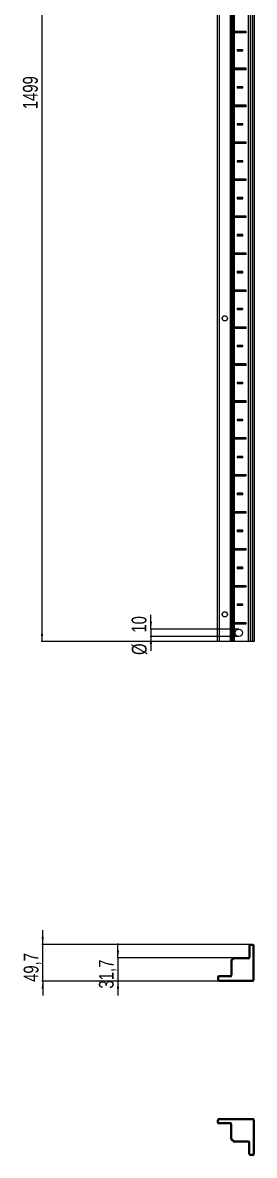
# Model space of a CAD drawing. Header units: millimetres. Extents: x -199 to 4054, y -1547 to 1507.
# Drawn here: x -199 to 114, y -1547 to -15 of the extents above; entities that cross this region are included whole.
import ezdxf

# ---------------------------------------------------------------- set-up
doc = ezdxf.new("R2010")
doc.units = ezdxf.units.MM
doc.layers.add('FORMAT', color=7, linetype='Continuous')
doc.styles.add('SLDTEXTSTYLE0', font='TXT', dxfattribs={"width": 0.75})
doc.dimstyles.new('SLDDIMSTYLE0', dxfattribs={"dimtxt": 20, "dimasz": 10, "dimexe": 0, "dimexo": 0.0625, "dimgap": 5, "dimtad": 2, "dimdec": 1, "dimrnd": 1e-09, "dimzin": 12, "dimdsep": 46, "dimtxsty": 'SLDTEXTSTYLE0', "dimsah": 1, "dimcen": 0.09, "dimadec": 0, "dimazin": 3, "dimtfac": 1, "dimtofl": 0, "dimtmove": 0, "dimatfit": 3, "dimfxl": 0, "dimfrac": 2, "dimtolj": 1, "dimtzin": 12, "dimarcsym": 0})
doc.dimstyles.new('SLDDIMSTYLE1', dxfattribs={"dimtxt": 20, "dimasz": 10, "dimexe": 0, "dimexo": 0.0625, "dimgap": 5, "dimtad": 2, "dimdec": 1, "dimrnd": 1e-09, "dimzin": 12, "dimdsep": 46, "dimtxsty": 'SLDTEXTSTYLE0', "dimsah": 1, "dimcen": 0.09, "dimadec": 0, "dimazin": 3, "dimtfac": 1, "dimtmove": 0, "dimatfit": 0, "dimfxl": 0, "dimfrac": 2, "dimtolj": 1, "dimtzin": 12, "dimarcsym": 0})

# ---------------------------------------------------------------- blocks, each defined once
blk = doc.blocks.new('_D')
at = {"layer": 'FORMAT'}
for p, q in [((86.4, 647.2), (-174.2, 647.2)), ((-173.2, 647.2), (-173.2, -851.8)), ((86.4, -851.8), (-174.2, -851.8))]:
    blk.add_line(p, q, dxfattribs=at)
for points in [[(-173.2, 647.2), (-174.7, 637.2), (-171.6, 637.2)], [(-173.2, -851.8), (-171.6, -841.8), (-174.7, -841.8)]]:
    blk.add_solid(points, dxfattribs=at)
at = {"layer": 'FORMAT', "insert": (-198.9, -131.8), "char_height": 20, "attachment_point": 1, "rotation": 90, "style": 'SLDTEXTSTYLE0'}
blk.add_mtext('1499', dxfattribs=at)
blk = doc.blocks.new('_D_3')
at = {"layer": 'FORMAT'}
for p, q in [((-26, -835.3), (-26, -816.1)), ((92.8, -835.3), (-27, -835.3)), ((-26, -835.3), (-26, -845.3)), ((92.8, -845.3), (-27, -845.3)), ((-26, -845.3), (-26, -864.5))]:
    blk.add_line(p, q, dxfattribs=at)
for points in [[(-26, -835.3), (-24.5, -825.3), (-27.6, -825.3)], [(-26, -845.3), (-27.6, -855.3), (-24.5, -855.3)]]:
    blk.add_solid(points, dxfattribs=at)
at = {"layer": 'FORMAT', "char_height": 20, "attachment_point": 1, "rotation": 90, "style": 'SLDTEXTSTYLE0'}
for s, insert in [('10', (-52.1, -840)), ('%%c', (-51.8, -870.2))]:
    blk.add_mtext(s, dxfattribs=dict(at, insert=insert))
blk = doc.blocks.new('_D_5')
at = {"layer": 'FORMAT'}
for p, q in [((-172.2, -1261.8), (-172.2, -1242.5)), ((108.5, -1261.8), (-173.2, -1261.8)), ((-172.2, -1311.5), (-172.2, -1261.8)), ((66, -1311.5), (-173.2, -1311.5)), ((-172.2, -1311.5), (-172.2, -1330.7))]:
    blk.add_line(p, q, dxfattribs=at)
for points in [[(-172.2, -1261.8), (-170.6, -1251.8), (-173.7, -1251.8)], [(-172.2, -1311.5), (-173.7, -1321.5), (-170.6, -1321.5)]]:
    blk.add_solid(points, dxfattribs=at)
at = {"layer": 'FORMAT', "insert": (-197.9, -1312.5), "char_height": 20, "attachment_point": 1, "rotation": 90, "style": 'SLDTEXTSTYLE0'}
blk.add_mtext('49,7', dxfattribs=at)
blk = doc.blocks.new('_D_6')
at = {"layer": 'FORMAT'}
for p, q in [((-70.5, -1279.8), (-70.5, -1260.5)), ((86.4, -1279.8), (-71.5, -1279.8)), ((-70.5, -1279.8), (-70.5, -1311.5)), ((66, -1311.5), (-71.5, -1311.5)), ((-70.5, -1311.5), (-70.5, -1330.7))]:
    blk.add_line(p, q, dxfattribs=at)
for points in [[(-70.5, -1279.8), (-69, -1269.8), (-72.1, -1269.8)], [(-70.5, -1311.5), (-72.1, -1321.5), (-69, -1321.5)]]:
    blk.add_solid(points, dxfattribs=at)
at = {"layer": 'FORMAT', "insert": (-96.3, -1321.5), "char_height": 20, "attachment_point": 1, "rotation": 90, "style": 'SLDTEXTSTYLE0'}
blk.add_mtext('31,7', dxfattribs=at)

msp = doc.modelspace()

# ---------------------------------------------------------------- linework, layer by layer
at = {"color": 7, "linetype": 'Continuous', "lineweight": 25}
for p, q in [((63.98, -851.79), (63.98, 647.21)), ((81.98, -851.79), (81.98, 647.21)), ((83.77, -851.79), (83.77, 647.21)), ((83.8, -851.79), (83.8, 647.21)), ((106.48, -851.79), (106.48, 647.21)), ((113.68, 647.21), (113.68, -851.79)), ((85.93, -26.65), (85.93, -27.94)), ((86.58, -27.29), (85.93, -26.65)), ((86.58, -27.29), (85.93, -27.94)), ((102.83, -26.54), (86.42, -26.54)), ((86.42, -28.04), (102.83, -28.04)), ((102.08, -27.29), (86.58, -27.29)), ((102.08, -27.29), (102.83, -26.54)), ((102.08, -27.29), (102.83, -28.04)), ((102.83, -28.04), (102.83, -26.54)), ((98.33, -51.54), (90.33, -51.54)), ((90.33, -51.54), (90.33, -53.04)), ((91.08, -52.29), (90.33, -51.54)), ((91.08, -52.29), (90.33, -53.04)), ((90.33, -53.04), (98.33, -53.04)), ((97.58, -52.29), (91.08, -52.29)), ((97.58, -52.29), (98.33, -51.54)), ((97.58, -52.29), (98.33, -53.04)), ((98.33, -53.04), (98.33, -51.54)), ((102.83, -76.54), (86.42, -76.54)), ((102.08, -77.29), (102.83, -76.54)), ((102.83, -78.04), (102.83, -76.54)), ((85.93, -76.65), (85.93, -77.94)), ((86.58, -77.29), (85.93, -76.65)), ((86.58, -77.29), (85.93, -77.94)), ((86.42, -78.04), (102.83, -78.04)), ((102.08, -77.29), (86.58, -77.29)), ((102.08, -77.29), (102.83, -78.04)), ((98.33, -101.54), (90.33, -101.54)), ((90.33, -101.54), (90.33, -103.04)), ((91.08, -102.29), (90.33, -101.54)), ((91.08, -102.29), (90.33, -103.04)), ((90.33, -103.04), (98.33, -103.04)), ((97.58, -102.29), (91.08, -102.29)), ((97.58, -102.29), (98.33, -101.54)), ((97.58, -102.29), (98.33, -103.04)), ((98.33, -103.04), (98.33, -101.54)), ((85.93, -126.65), (85.93, -127.94)), ((86.58, -127.29), (85.93, -126.65)), ((86.58, -127.29), (85.93, -127.94)), ((102.83, -126.54), (86.42, -126.54)), ((86.42, -128.04), (102.83, -128.04)), ((102.08, -127.29), (86.58, -127.29)), ((102.08, -127.29), (102.83, -126.54)), ((102.08, -127.29), (102.83, -128.04)), ((102.83, -128.04), (102.83, -126.54)), ((98.33, -151.54), (90.33, -151.54)), ((90.33, -151.54), (90.33, -153.04)), ((91.08, -152.29), (90.33, -151.54)), ((91.08, -152.29), (90.33, -153.04)), ((90.33, -153.04), (98.33, -153.04)), ((97.58, -152.29), (91.08, -152.29)), ((97.58, -152.29), (98.33, -151.54)), ((97.58, -152.29), (98.33, -153.04)), ((98.33, -153.04), (98.33, -151.54)), ((85.93, -176.65), (85.93, -177.94)), ((86.58, -177.29), (85.93, -176.65)), ((86.58, -177.29), (85.93, -177.94)), ((102.83, -176.54), (86.42, -176.54)), ((86.42, -178.04), (102.83, -178.04)), ((102.08, -177.29), (86.58, -177.29)), ((102.08, -177.29), (102.83, -176.54)), ((102.08, -177.29), (102.83, -178.04)), ((102.83, -178.04), (102.83, -176.54)), ((98.33, -201.54), (90.33, -201.54)), ((90.33, -201.54), (90.33, -203.04)), ((91.08, -202.29), (90.33, -201.54)), ((91.08, -202.29), (90.33, -203.04)), ((90.33, -203.04), (98.33, -203.04)), ((97.58, -202.29), (91.08, -202.29)), ((97.58, -202.29), (98.33, -201.54)), ((97.58, -202.29), (98.33, -203.04)), ((98.33, -203.04), (98.33, -201.54)), ((85.93, -226.65), (85.93, -227.94)), ((86.58, -227.29), (85.93, -226.65)), ((86.58, -227.29), (85.93, -227.94)), ((102.83, -226.54), (86.42, -226.54)), ((86.42, -228.04), (102.83, -228.04)), ((102.08, -227.29), (86.58, -227.29)), ((102.08, -227.29), (102.83, -226.54)), ((102.08, -227.29), (102.83, -228.04)), ((102.83, -228.04), (102.83, -226.54)), ((98.33, -251.54), (90.33, -251.54)), ((90.33, -251.54), (90.33, -253.04)), ((91.08, -252.29), (90.33, -251.54)), ((91.08, -252.29), (90.33, -253.04)), ((90.33, -253.04), (98.33, -253.04)), ((97.58, -252.29), (91.08, -252.29)), ((97.58, -252.29), (98.33, -251.54)), ((97.58, -252.29), (98.33, -253.04)), ((98.33, -253.04), (98.33, -251.54)), ((85.93, -276.65), (85.93, -277.94)), ((86.58, -277.29), (85.93, -276.65)), ((86.58, -277.29), (85.93, -277.94)), ((102.83, -276.54), (86.42, -276.54)), ((86.42, -278.04), (102.83, -278.04)), ((102.08, -277.29), (86.58, -277.29)), ((102.08, -277.29), (102.83, -276.54)), ((102.08, -277.29), (102.83, -278.04)), ((102.83, -278.04), (102.83, -276.54)), ((98.33, -301.54), (90.33, -301.54)), ((90.33, -301.54), (90.33, -303.04)), ((91.08, -302.29), (90.33, -301.54)), ((91.08, -302.29), (90.33, -303.04)), ((90.33, -303.04), (98.33, -303.04)), ((97.58, -302.29), (91.08, -302.29)), ((97.58, -302.29), (98.33, -301.54)), ((97.58, -302.29), (98.33, -303.04)), ((98.33, -303.04), (98.33, -301.54)), ((85.93, -326.65), (85.93, -327.94)), ((86.58, -327.29), (85.93, -326.65)), ((86.58, -327.29), (85.93, -327.94)), ((102.83, -326.54), (86.42, -326.54)), ((86.42, -328.04), (102.83, -328.04)), ((102.08, -327.29), (86.58, -327.29)), ((102.08, -327.29), (102.83, -326.54)), ((102.08, -327.29), (102.83, -328.04)), ((102.83, -328.04), (102.83, -326.54)), ((98.33, -351.54), (90.33, -351.54)), ((90.33, -351.54), (90.33, -353.04)), ((91.08, -352.29), (90.33, -351.54)), ((91.08, -352.29), (90.33, -353.04)), ((97.58, -352.29), (91.08, -352.29)), ((97.58, -352.29), (98.33, -351.54)), ((97.58, -352.29), (98.33, -353.04)), ((98.33, -353.04), (98.33, -351.54)), ((90.33, -353.04), (98.33, -353.04)), ((85.93, -376.65), (85.93, -377.94)), ((86.58, -377.29), (85.93, -376.65)), ((86.58, -377.29), (85.93, -377.94)), ((102.83, -376.54), (86.42, -376.54)), ((86.42, -378.04), (102.83, -378.04)), ((102.08, -377.29), (86.58, -377.29)), ((102.08, -377.29), (102.83, -376.54)), ((102.08, -377.29), (102.83, -378.04)), ((102.83, -378.04), (102.83, -376.54)), ((98.33, -401.54), (90.33, -401.54)), ((90.33, -401.54), (90.33, -403.04)), ((91.08, -402.29), (90.33, -401.54)), ((91.08, -402.29), (90.33, -403.04)), ((90.33, -403.04), (98.33, -403.04)), ((97.58, -402.29), (91.08, -402.29)), ((97.58, -402.29), (98.33, -401.54)), ((97.58, -402.29), (98.33, -403.04)), ((98.33, -403.04), (98.33, -401.54)), ((85.93, -426.65), (85.93, -427.94)), ((86.58, -427.29), (85.93, -426.65)), ((86.58, -427.29), (85.93, -427.94)), ((102.83, -426.54), (86.42, -426.54)), ((86.42, -428.04), (102.83, -428.04)), ((102.08, -427.29), (86.58, -427.29)), ((102.08, -427.29), (102.83, -426.54)), ((102.08, -427.29), (102.83, -428.04)), ((102.83, -428.04), (102.83, -426.54)), ((98.33, -451.54), (90.33, -451.54)), ((90.33, -451.54), (90.33, -453.04)), ((91.08, -452.29), (90.33, -451.54)), ((91.08, -452.29), (90.33, -453.04)), ((90.33, -453.04), (98.33, -453.04)), ((97.58, -452.29), (91.08, -452.29)), ((97.58, -452.29), (98.33, -451.54)), ((97.58, -452.29), (98.33, -453.04)), ((98.33, -453.04), (98.33, -451.54)), ((85.93, -476.65), (85.93, -477.94)), ((86.58, -477.29), (85.93, -476.65)), ((86.58, -477.29), (85.93, -477.94)), ((102.83, -476.54), (86.42, -476.54)), ((86.42, -478.04), (102.83, -478.04)), ((102.08, -477.29), (86.58, -477.29)), ((102.08, -477.29), (102.83, -476.54)), ((102.08, -477.29), (102.83, -478.04)), ((102.83, -478.04), (102.83, -476.54)), ((98.33, -501.54), (90.33, -501.54)), ((90.33, -501.54), (90.33, -503.04)), ((91.08, -502.29), (90.33, -501.54)), ((91.08, -502.29), (90.33, -503.04)), ((90.33, -503.04), (98.33, -503.04)), ((97.58, -502.29), (91.08, -502.29)), ((97.58, -502.29), (98.33, -501.54)), ((97.58, -502.29), (98.33, -503.04)), ((98.33, -503.04), (98.33, -501.54)), ((85.93, -526.65), (85.93, -527.94)), ((86.58, -527.29), (85.93, -526.65)), ((86.58, -527.29), (85.93, -527.94)), ((102.83, -526.54), (86.42, -526.54)), ((86.42, -528.04), (102.83, -528.04)), ((102.08, -527.29), (86.58, -527.29)), ((102.08, -527.29), (102.83, -526.54)), ((102.08, -527.29), (102.83, -528.04)), ((102.83, -528.04), (102.83, -526.54)), ((98.33, -551.54), (90.33, -551.54)), ((90.33, -551.54), (90.33, -553.04)), ((91.08, -552.29), (90.33, -551.54)), ((97.58, -552.29), (98.33, -551.54)), ((98.33, -553.04), (98.33, -551.54)), ((91.08, -552.29), (90.33, -553.04)), ((90.33, -553.04), (98.33, -553.04)), ((97.58, -552.29), (91.08, -552.29)), ((97.58, -552.29), (98.33, -553.04)), ((85.93, -576.65), (85.93, -577.94)), ((86.58, -577.29), (85.93, -576.65)), ((86.58, -577.29), (85.93, -577.94)), ((102.83, -576.54), (86.42, -576.54)), ((86.42, -578.04), (102.83, -578.04)), ((102.08, -577.29), (86.58, -577.29)), ((102.08, -577.29), (102.83, -576.54)), ((102.08, -577.29), (102.83, -578.04)), ((102.83, -578.04), (102.83, -576.54)), ((98.33, -601.54), (90.33, -601.54)), ((90.33, -601.54), (90.33, -603.04)), ((91.08, -602.29), (90.33, -601.54)), ((91.08, -602.29), (90.33, -603.04)), ((90.33, -603.04), (98.33, -603.04)), ((97.58, -602.29), (91.08, -602.29)), ((97.58, -602.29), (98.33, -601.54)), ((97.58, -602.29), (98.33, -603.04)), ((98.33, -603.04), (98.33, -601.54)), ((85.93, -626.65), (85.93, -627.94)), ((86.58, -627.29), (85.93, -626.65)), ((86.58, -627.29), (85.93, -627.94)), ((102.83, -626.54), (86.42, -626.54)), ((86.42, -628.04), (102.83, -628.04)), ((102.08, -627.29), (86.58, -627.29)), ((102.08, -627.29), (102.83, -626.54)), ((102.08, -627.29), (102.83, -628.04)), ((102.83, -628.04), (102.83, -626.54)), ((98.33, -651.54), (90.33, -651.54)), ((90.33, -651.54), (90.33, -653.04)), ((91.08, -652.29), (90.33, -651.54)), ((91.08, -652.29), (90.33, -653.04)), ((90.33, -653.04), (98.33, -653.04)), ((97.58, -652.29), (91.08, -652.29)), ((97.58, -652.29), (98.33, -651.54)), ((97.58, -652.29), (98.33, -653.04)), ((98.33, -653.04), (98.33, -651.54)), ((85.93, -676.65), (85.93, -677.94)), ((86.58, -677.29), (85.93, -676.65)), ((86.58, -677.29), (85.93, -677.94)), ((102.83, -676.54), (86.42, -676.54)), ((86.42, -678.04), (102.83, -678.04)), ((102.08, -677.29), (86.58, -677.29)), ((102.08, -677.29), (102.83, -676.54)), ((102.08, -677.29), (102.83, -678.04)), ((102.83, -678.04), (102.83, -676.54)), ((98.33, -701.54), (90.33, -701.54)), ((90.33, -701.54), (90.33, -703.04)), ((91.08, -702.29), (90.33, -701.54)), ((91.08, -702.29), (90.33, -703.04)), ((90.33, -703.04), (98.33, -703.04)), ((97.58, -702.29), (91.08, -702.29)), ((97.58, -702.29), (98.33, -701.54)), ((97.58, -702.29), (98.33, -703.04)), ((98.33, -703.04), (98.33, -701.54)), ((85.93, -726.65), (85.93, -727.94)), ((86.58, -727.29), (85.93, -726.65)), ((86.58, -727.29), (85.93, -727.94)), ((102.83, -726.54), (86.42, -726.54)), ((86.42, -728.04), (102.83, -728.04)), ((102.08, -727.29), (86.58, -727.29)), ((102.08, -727.29), (102.83, -726.54)), ((102.08, -727.29), (102.83, -728.04)), ((102.83, -728.04), (102.83, -726.54)), ((98.33, -751.54), (90.33, -751.54)), ((90.33, -751.54), (90.33, -753.04)), ((91.08, -752.29), (90.33, -751.54)), ((91.08, -752.29), (90.33, -753.04)), ((90.33, -753.04), (98.33, -753.04)), ((97.58, -752.29), (91.08, -752.29)), ((97.58, -752.29), (98.33, -751.54)), ((97.58, -752.29), (98.33, -753.04)), ((98.33, -753.04), (98.33, -751.54)), ((85.93, -776.65), (85.93, -777.94)), ((86.58, -777.29), (85.93, -776.65)), ((86.58, -777.29), (85.93, -777.94)), ((102.83, -776.54), (86.42, -776.54)), ((86.42, -778.04), (102.83, -778.04)), ((102.08, -777.29), (86.58, -777.29)), ((102.08, -777.29), (102.83, -776.54)), ((102.08, -777.29), (102.83, -778.04)), ((102.83, -778.04), (102.83, -776.54)), ((98.33, -801.54), (90.33, -801.54)), ((90.33, -801.54), (90.33, -803.04)), ((91.08, -802.29), (90.33, -801.54)), ((91.08, -802.29), (90.33, -803.04)), ((90.33, -803.04), (98.33, -803.04)), ((97.58, -802.29), (91.08, -802.29)), ((97.58, -802.29), (98.33, -801.54)), ((97.58, -802.29), (98.33, -803.04)), ((98.33, -803.04), (98.33, -801.54)), ((85.93, -826.65), (85.93, -827.94)), ((86.58, -827.29), (85.93, -826.65)), ((86.58, -827.29), (85.93, -827.94)), ((102.83, -826.54), (86.42, -826.54)), ((102.08, -827.29), (86.58, -827.29)), ((102.08, -827.29), (102.83, -826.54)), ((102.08, -827.29), (102.83, -828.04)), ((102.83, -828.04), (102.83, -826.54)), ((86.42, -828.04), (102.83, -828.04)), ((65.98, -851.79), (63.98, -851.79)), ((81.33, -851.79), (65.98, -851.79)), ((81.98, -851.79), (81.33, -851.79)), ((82.56, -851.79), (81.98, -851.79)), ((83.77, -851.79), (82.56, -851.79)), ((83.8, -851.79), (83.77, -851.79)), ((85.01, -851.79), (83.8, -851.79)), ((86.42, -851.79), (85.01, -851.79)), ((105.83, -851.79), (86.42, -851.79)), ((106.48, -851.79), (105.83, -851.79)), ((108.48, -851.79), (106.48, -851.79)), ((111.68, -851.79), (108.48, -851.79)), ((113.68, -851.79), (111.68, -851.79)), ((106.48, -1263.77), (106.48, -1279.12)), ((107.83, -1263.77), (107.83, -1279.12)), ((111.68, -1261.77), (108.48, -1261.77)), ((111.68, -1263.12), (108.48, -1263.12)), ((112.33, -1309.47), (112.33, -1263.77)), ((113.68, -1309.47), (113.68, -1263.77)), ((81.98, -1284.22), (81.98, -1303.62)), ((83.77, -1281.6), (82.56, -1282.8)), ((83.33, -1284.22), (83.33, -1303.62)), ((84.72, -1282.55), (83.52, -1283.76)), ((84.72, -1282.55), (83.77, -1281.6)), ((85.01, -1280.36), (83.8, -1281.56)), ((83.8, -1281.56), (84.76, -1282.52)), ((85.96, -1281.31), (84.76, -1282.52)), ((105.83, -1279.77), (86.42, -1279.77)), ((105.83, -1281.12), (86.42, -1281.12)), ((63.98, -1306.27), (63.98, -1309.47)), ((65.33, -1306.27), (65.33, -1309.47)), ((81.33, -1304.27), (65.98, -1304.27)), ((81.33, -1305.62), (65.98, -1305.62)), ((65.98, -1310.12), (111.68, -1310.12)), ((65.98, -1311.47), (111.68, -1311.47)), ((63.98, -1502.67), (63.98, -1499.47)), ((65.33, -1502.67), (65.33, -1499.47)), ((65.98, -1497.47), (111.68, -1497.47)), ((65.98, -1498.82), (111.68, -1498.82)), ((112.33, -1499.47), (112.33, -1545.17)), ((113.68, -1499.47), (113.68, -1545.17)), ((81.33, -1503.32), (65.98, -1503.32)), ((81.33, -1504.67), (65.98, -1504.67)), ((81.98, -1524.72), (81.98, -1505.32)), ((83.33, -1524.72), (83.33, -1505.32)), ((83.77, -1527.34), (82.56, -1526.14)), ((84.72, -1526.39), (83.52, -1525.18)), ((84.72, -1526.39), (83.77, -1527.34)), ((83.8, -1527.38), (84.76, -1526.42)), ((85.01, -1528.58), (83.8, -1527.38)), ((85.96, -1527.63), (84.76, -1526.42)), ((105.83, -1527.82), (86.42, -1527.82)), ((105.83, -1529.17), (86.42, -1529.17)), ((106.48, -1545.17), (106.48, -1529.82)), ((107.83, -1545.17), (107.83, -1529.82)), ((111.68, -1545.82), (108.48, -1545.82)), ((111.68, -1547.17), (108.48, -1547.17))]:
    msp.add_line(p, q, dxfattribs=at)
at = {"color": 8, "linetype": 'Continuous', "lineweight": 18}
for p, q in [((65.98, 647.21), (65.98, -851.79)), ((81.33, -851.79), (81.33, 647.21)), ((82.56, 647.21), (82.56, -851.79)), ((85.01, -851.79), (85.01, 647.21)), ((105.83, -851.79), (105.83, 647.21)), ((108.48, 647.21), (108.48, -851.79)), ((111.68, -851.79), (111.68, 647.21)), ((86.42, 21.96), (86.42, -26.54)), ((86.42, -28.04), (86.42, -76.54)), ((86.42, -78.04), (86.42, -126.54)), ((86.42, -128.04), (86.42, -176.54)), ((86.42, -178.04), (86.42, -226.54)), ((86.42, -228.04), (86.42, -276.54)), ((86.42, -278.04), (86.42, -326.54)), ((86.42, -328.04), (86.42, -376.54)), ((86.42, -378.04), (86.42, -426.54)), ((86.42, -428.04), (86.42, -476.54)), ((86.42, -478.04), (86.42, -526.54)), ((86.42, -528.04), (86.42, -576.54)), ((86.42, -578.04), (86.42, -626.54)), ((86.42, -628.04), (86.42, -676.54)), ((86.42, -678.04), (86.42, -726.54)), ((86.42, -728.04), (86.42, -776.54)), ((86.42, -778.04), (86.42, -826.54)), ((86.42, -828.04), (86.42, -851.79))]:
    msp.add_line(p, q, dxfattribs=at)
at = {"color": 7, "linetype": 'Continuous', "lineweight": 25}
for centre, radius in [((73.83, -414.79), 3.5), ((73.83, -815.29), 3.5), ((92.83, -840.29), 5)]:
    msp.add_circle(centre, radius, dxfattribs=at)
for centre, radius, start, end in [((108.48, -1263.77), 2, 90, 180), ((108.48, -1263.77), 0.65, 90, 180), ((111.68, -1263.77), 2, 0, 90), ((111.68, -1263.77), 0.65, 0, 90), ((83.98, -1284.22), 2, 135, 180), ((83.98, -1284.22), 0.65, 135, 180), ((86.42, -1281.77), 2, 90, 135), ((86.42, -1281.77), 0.65, 90, 135), ((105.83, -1279.12), 2, 270, 0), ((105.83, -1279.12), 0.65, 270, 0), ((65.98, -1306.27), 2, 90, 180), ((65.98, -1309.47), 2, 180, 270), ((65.98, -1306.27), 0.65, 90, 180), ((65.98, -1309.47), 0.65, 180, 270), ((81.33, -1303.62), 2, 270, 0), ((81.33, -1303.62), 0.65, 270, 0), ((111.68, -1309.47), 0.65, 270, 0), ((111.68, -1309.47), 2, 270, 0), ((65.98, -1499.47), 2, 90, 180), ((65.98, -1499.47), 0.65, 90, 180), ((111.68, -1499.47), 2, 0, 90), ((111.68, -1499.47), 0.65, 0, 90), ((65.98, -1502.67), 2, 180, 270), ((65.98, -1502.67), 0.65, 180, 270), ((81.33, -1505.32), 2, 0, 90), ((81.33, -1505.32), 0.65, 0, 90), ((83.98, -1524.72), 2, 180, 225), ((83.98, -1524.72), 0.65, 180, 225), ((86.42, -1527.17), 2, 225, 270), ((86.42, -1527.17), 0.65, 225, 270), ((105.83, -1529.82), 2, 0, 90), ((105.83, -1529.82), 0.65, 0, 90), ((108.48, -1545.17), 2, 180, 270), ((108.48, -1545.17), 0.65, 180, 270), ((111.68, -1545.17), 2, 270, 360), ((111.68, -1545.17), 0.65, 270, 0)]:
    msp.add_arc(centre, radius, start, end, dxfattribs=at)
for centre, start_param, end_param in [((86.42, -30.01), 0, 0.2482694), ((86.42, -24.58), 2.8933233, 3.1415927), ((86.42, -80.01), 0, 0.2482694), ((86.42, -74.58), 2.8933233, 3.1415927), ((86.42, -130.01), 0, 0.2482694), ((86.42, -124.58), 2.8933233, 3.1415927), ((86.42, -180.01), 0, 0.2482694), ((86.42, -174.58), 2.8933233, 3.1415927), ((86.42, -230.01), 0, 0.2482694), ((86.42, -224.58), 2.8933233, 3.1415927), ((86.42, -280.01), 0, 0.2482694), ((86.42, -274.58), 2.8933233, 3.1415927), ((86.42, -330.01), 0, 0.2482694), ((86.42, -324.58), 2.8933233, 3.1415927), ((86.42, -380.01), 0, 0.2482694), ((86.42, -374.58), 2.8933233, 3.1415927), ((86.42, -430.01), 0, 0.2482694), ((86.42, -424.58), 2.8933233, 3.1415927), ((86.42, -480.01), 0, 0.2482694), ((86.42, -474.58), 2.8933233, 3.1415927), ((86.42, -530.01), 0, 0.2482694), ((86.42, -524.58), 2.8933233, 3.1415927), ((86.42, -580.01), 0, 0.2482694), ((86.42, -574.58), 2.8933233, 3.1415927), ((86.42, -630.01), 0, 0.2482694), ((86.42, -624.58), 2.8933233, 3.1415927), ((86.42, -680.01), 0, 0.2482694), ((86.42, -674.58), 2.8933233, 3.1415927), ((86.42, -730.01), 0, 0.2482694), ((86.42, -724.58), 2.8933233, 3.1415927), ((86.42, -780.01), 0, 0.2482694), ((86.42, -774.58), 2.8933233, 3.1415927), ((86.42, -830.01), 0, 0.2482694), ((86.42, -824.58), 2.8933233, 3.1415927)]:
    msp.add_ellipse(centre, major_axis=(0, 3.46), ratio=0.5773503, start_param=start_param, end_param=end_param, dxfattribs=at)

# ---------------------------------------------------------------- dimensions: what is measured, and where the dimension line sits
at = {"layer": 'FORMAT'}
for base, p1, p2, dimstyle, picture, middle in [((-173.15, -851.79), (86.42, 647.21), (86.42, -851.79), 'SLDDIMSTYLE0', '_D', (-173.15, -102.29)), ((-172.17, -1261.77), (65.98, -1311.47), (108.48, -1261.77), 'SLDDIMSTYLE1', '_D_5', (-172.17, -1286.62)), ((-70.54, -1311.47), (86.42, -1279.77), (65.98, -1311.47), 'SLDDIMSTYLE1', '_D_6', (-70.54, -1295.62))]:
    dim = msp.add_linear_dim(base=base, p1=p1, p2=p2, angle=90, dimstyle=dimstyle, dxfattribs=at)
    dim.commit()
    dim.dimension.update_dxf_attribs({"geometry": picture, "text_midpoint": middle, "dimtype": 160})
dim = msp.add_linear_dim(base=(-26.02, -845.29), p1=(92.83, -835.29), p2=(92.83, -845.29), angle=90, text='%%c<>', dimstyle='SLDDIMSTYLE1', dxfattribs=at)
dim.commit()
dim.dimension.update_dxf_attribs({"geometry": '_D_3', "text_midpoint": (-26.02, -840.29), "dimtype": 160})

doc.saveas('drawing.dxf')
